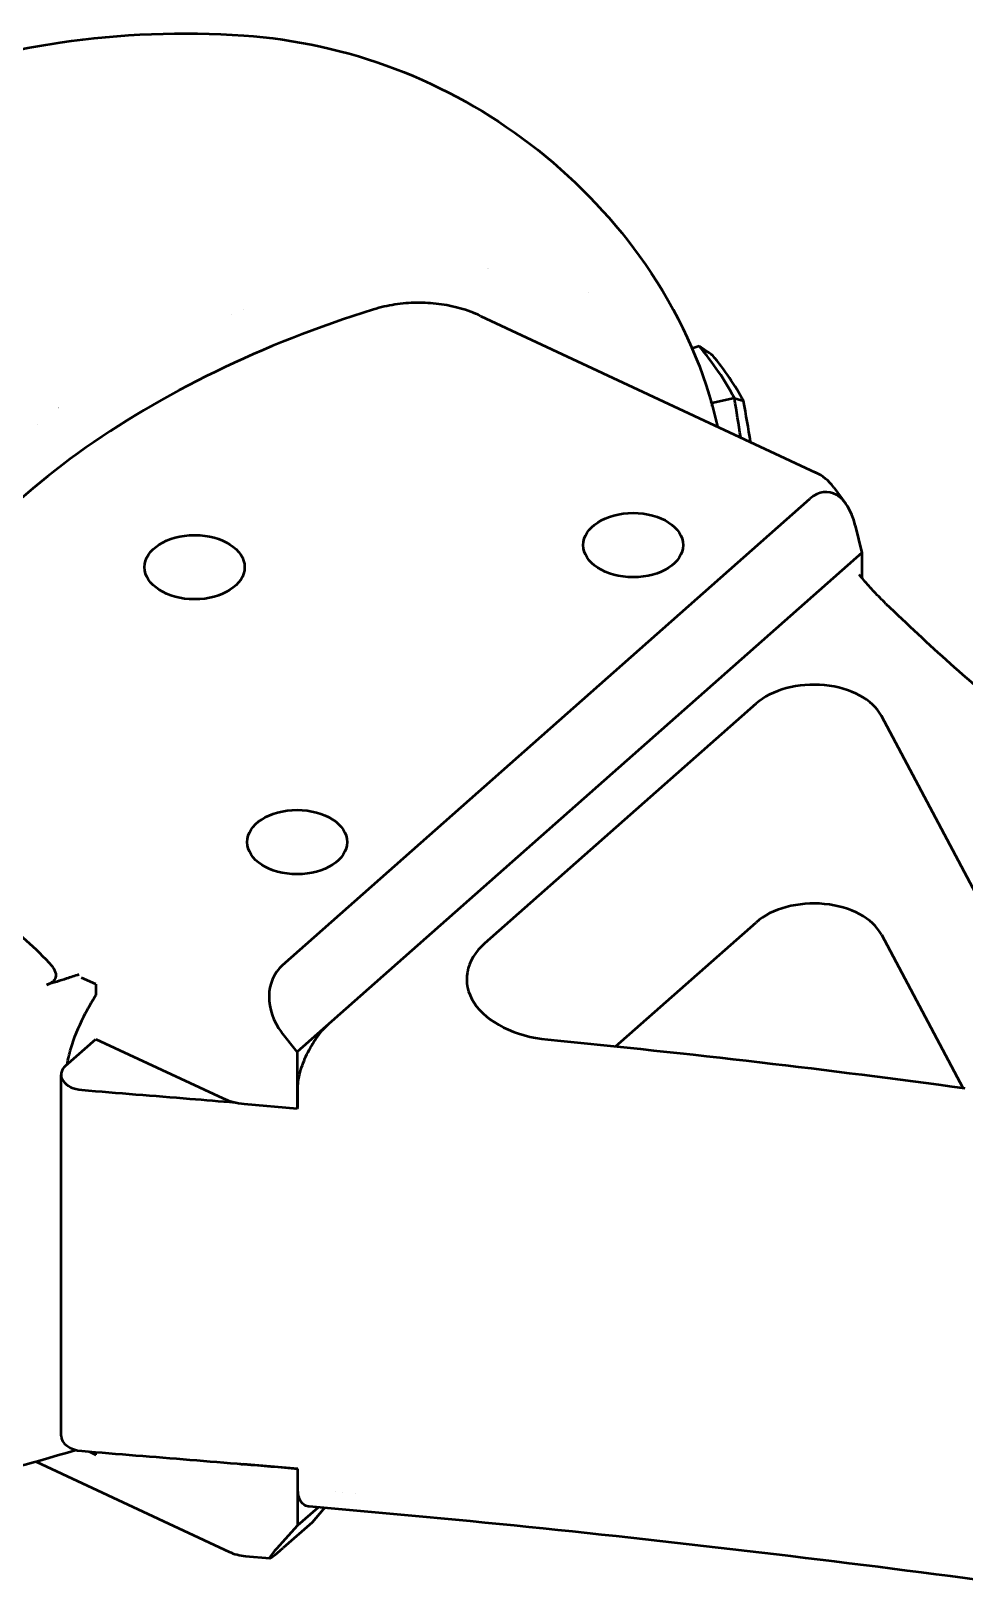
# Model space of a CAD drawing. Header units: millimetres. Extents: x 36 to 3196, y 27 to 5967.
# Drawn here: x 1144.6 to 1183.8, y 5427.6 to 5493.1 of the extents above; entities that cross this region are included whole.
import ezdxf

# ---------------------------------------------------------------- set-up
doc = ezdxf.new("R2010")
doc.units = ezdxf.units.MM
doc.layers.add('외형선(ISO)', color=7, linetype='Continuous', lineweight=50)

msp = doc.modelspace()

# ---------------------------------------------------------------- linework, layer by layer
at = {"layer": '외형선(ISO)'}
for p, q in [((1163.7362, 5483.1386), (1163.7362, 5483.1385)), ((1163.7584, 5483.1254), (1163.7584, 5483.1254)), ((1167.9805, 5482.1236), (1167.9805, 5482.1237)), ((1152.9545, 5481.204), (1152.9545, 5481.204)), ((1153.4752, 5481.4048), (1153.4752, 5481.4048)), ((1163.4477, 5481.1254), (1177.4996, 5474.5578)), ((1172.6085, 5479.8614), (1172.32, 5479.7609)), ((1174.0919, 5477.6691), (1173.1438, 5477.4647)), ((1144.8343, 5476.5842), (1144.8343, 5476.5843)), ((1178.2661, 5473.928), (1178.769, 5473.2416)), ((1155.1128, 5453.8581), (1177.2656, 5473.4417)), ((1179.1685, 5472.3297), (1179.4491, 5471.1807)), ((1179.4491, 5471.1807), (1155.7265, 5450.2092)), ((1179.4491, 5471.1807), (1179.4491, 5470.1218)), ((1163.615, 5454.7783), (1174.9991, 5464.8422)), ((1187.2289, 5451.1925), (1180.2652, 5464.3301)), ((1169.1047, 5450.4388), (1174.9991, 5455.6497)), ((1180.2652, 5455.1375), (1183.6796, 5448.696)), ((1147.2783, 5453.0478), (1146.6799, 5453.3275)), ((1147.2783, 5453.0478), (1147.2783, 5452.5949)), ((1155.7265, 5450.2092), (1155.0766, 5451.0318)), ((1146.006, 5449.625), (1147.2783, 5450.7497)), ((1147.2783, 5450.7497), (1152.6018, 5448.2616)), ((1155.7265, 5450.2092), (1155.7265, 5447.8345)), ((1145.8148, 5434.0793), (1145.8148, 5449.247)), ((1153.5096, 5448.0274), (1155.7265, 5447.8345)), ((1155.7623, 5447.8662), (1155.7265, 5447.8345)), ((1146.9933, 5433.4171), (1147.2783, 5433.2839)), ((1147.2783, 5433.2839), (1147.2783, 5433.3941)), ((1144.7792, 5432.9911), (1152.8706, 5429.2093)), ((1155.7623, 5432.6985), (1153.4647, 5432.8867)), ((1155.7624, 5430.3238), (1155.7624, 5431.8559)), ((1157.3433, 5431.7214), (1157.3433, 5431.7214)), ((1157.6217, 5431.6975), (1157.6217, 5431.6975)), ((1158.1802, 5431.6493), (1158.1802, 5431.6493)), ((1155.7624, 5430.3238), (1156.6105, 5431.0736)), ((1156.8213, 5430.99), (1156.3544, 5430.4422)), ((1156.8891, 5431.0499), (1156.8213, 5430.99)), ((1155.109, 5429.6113), (1155.7624, 5430.3238)), ((1156.3544, 5430.4422), (1155.1441, 5429.3723)), ((1153.5542, 5429.0279), (1154.5866, 5428.9433))]:
    msp.add_line(p, q, dxfattribs=at)
for centre, start, end in [((1176.6528, 5472.746), 36.229162, 64.949645), ((1153.7174, 5431.0212), 244.949658, 265.318146)]:
    msp.add_arc(centre, 2, start, end, dxfattribs=at)
for centre, major_axis, ratio, start_param, end_param in [((1153.7081, 5473.274), (21.5, 0), 0.6427876, 0.3236485, 0.4968536), ((1153.7081, 5472.891), (22, 0), 0.6427876, 0.3361383, 0.4843638), ((1154.2589, 5454.6921), (36.1177, 0), 0.6427876, 1.8099726, 1.8099755), ((1153.7081, 5473.274), (20.5, 0), 0.6427876, 0.3236485, 0.3278421), ((1177.8268, 5471.1436), (-0.1697, -2.5844), 0.5588963, 2.0839529, 3.6547492), ((1177.4255, 5463.7081), (3, 0), 0.6427876, 0.3283799, 2.5129024), ((1177.4255, 5454.5156), (3, 0), 0.6427876, 0.3283799, 2.5129024), ((1166.8502, 5453.2662), (-4, 0), 0.6427876, 5.6544951, 7.7036852), ((1156.4126, 5452.2129), (-1.0645, 1.8157), 0.8426382, 0.1637722, 1.7345685), ((1146.8148, 5449.247), (-1, 0), 0.6427876, 5.6544952, 7.7291716), ((1153.778, 5449.3014), (2, 0), 0.6427876, 4.0836983, 4.5778246), ((1146.8148, 5434.0793), (-1, 0), 0.6427876, 0, 1.4459863), ((1153.7174, 5434.162), (-2, 0), 0.6427876, 1.3672919, 1.4440713), ((1156.4507, 5430.7973), (1.8703, 1.8515), 0.0522993, 2.3177028, 3.8884991)]:
    msp.add_ellipse(centre, major_axis=major_axis, ratio=ratio, start_param=start_param, end_param=end_param, dxfattribs=at)
for centre in [(1169.8418, 5471.5008), (1151.4227, 5470.5725), (1155.7278, 5459.0235)]:
    msp.add_ellipse(centre, major_axis=(2.1, 0), ratio=0.6427876, dxfattribs=at)
for points, knots in [([(1126.9926, 5484.1409), (1129.3719, 5486.2443), (1132.2706, 5488.1042), (1137.0569, 5490.2893), (1138.7304, 5490.9214), (1142.178, 5491.9493), (1143.9631, 5492.3494), (1148.3002, 5492.9839), (1150.9091, 5493.0928), (1153.4915, 5492.9123)], [0, 0, 0, 0, 1.1378193, 1.1378193, 1.701428, 1.701428, 2.2620587, 2.2620587, 3.0419902, 3.0419902, 3.0419902, 3.0419902]), ([(1153.4915, 5492.9123), (1155.6466, 5492.7617), (1157.8199, 5492.2853), (1161.8748, 5490.7439), (1163.8053, 5489.6586), (1167.2738, 5487.0081), (1168.8393, 5485.3943), (1171.4956, 5481.7195), (1172.5588, 5479.5691), (1173.1522, 5477.3869)], [0, 0, 0, 0, 0.6503761, 0.6503761, 1.3034158, 1.3034158, 1.982255, 1.982255, 2.7353212, 2.7353212, 2.7353212, 2.7353212]), ([(1163.4477, 5481.1254), (1163.1678, 5481.2562), (1162.878, 5481.3621), (1162.2855, 5481.5289), (1161.9829, 5481.5897), (1161.3715, 5481.668), (1161.0627, 5481.6855), (1160.4456, 5481.6779), (1160.1375, 5481.6527), (1159.5284, 5481.5589), (1159.2276, 5481.4903), (1158.9338, 5481.3988)], [3.1415925, 3.1415925, 3.1415925, 3.1415925, 3.3575699, 3.3575699, 3.5735473, 3.5735473, 3.7895247, 3.7895247, 4.0055021, 4.0055021, 4.2214795, 4.2214795, 4.2214795, 4.2214795]), ([(1158.9338, 5481.3988), (1156.605, 5480.6735), (1154.3804, 5479.7987), (1150.2204, 5477.7763), (1148.2851, 5476.6286), (1144.7764, 5474.0925), (1143.203, 5472.7041), (1140.4847, 5469.7254), (1139.3397, 5468.1347), (1137.6289, 5464.9669), (1137.0174, 5463.4037), (1136.6241, 5461.8076)], [4.22147915, 4.22147915, 4.22147915, 4.22147915, 4.41784313, 4.41784313, 4.61420711, 4.61420711, 4.81057109, 4.81057109, 5.00693507, 5.00693507, 5.18398835, 5.18398835, 5.18398835, 5.18398835]), ([(1173.1775, 5479.4758), (1173.083, 5479.5398), (1172.9884, 5479.6039), (1172.7987, 5479.7324), (1172.7037, 5479.7968), (1172.6085, 5479.8614)], [-0.075748955, -0.075748955, -0.075748955, -0.075748955, -0.037874481, -0.037874481, 0, 0, 0, 0]), ([(1174.0919, 5477.6691), (1174.1556, 5477.6512), (1174.2195, 5477.6327), (1174.3478, 5477.5948), (1174.4122, 5477.5753), (1174.4769, 5477.5554)], [-0.075750245, -0.075750245, -0.075750245, -0.075750245, -0.037875622, -0.037875622, -0.000000987, -0.000000987, -0.000000987, -0.000000987]), ([(1180.4577, 5469.038), (1180.3739, 5469.1184), (1180.2918, 5469.1992), (1180.1308, 5469.3615), (1180.0521, 5469.4431), (1179.8979, 5469.6071), (1179.8225, 5469.6894), (1179.6752, 5469.8548), (1179.6032, 5469.9378), (1179.4626, 5470.1045), (1179.3941, 5470.1882), (1179.3273, 5470.2721)], [2.56701529, 2.56701529, 2.56701529, 2.56701529, 2.59052642, 2.59052642, 2.61403754, 2.61403754, 2.63754867, 2.63754867, 2.6610598, 2.6610598, 2.68456996, 2.68456996, 2.68456996, 2.68456996]), ([(1145.2133, 5453.0319), (1145.2596, 5453.0454), (1145.3037, 5453.0617), (1145.3876, 5453.1017), (1145.4264, 5453.1253), (1145.5136, 5453.194), (1145.5523, 5453.2419), (1145.6065, 5453.358), (1145.6132, 5453.4252), (1145.5892, 5453.578), (1145.5459, 5453.6715), (1145.4553, 5453.7863), (1145.4417, 5453.8025), (1145.4274, 5453.8185)], [-0.29639459, -0.29639459, -0.29639459, -0.29639459, -0.27676994, -0.27676994, -0.25606896, -0.25606896, -0.22348513, -0.22348513, -0.18331768, -0.18331768, -0.13155667, -0.13155667, -0.12292363, -0.12292363, -0.12292363, -0.12292363]), ([(1146.5628, 5453.4588), (1146.4005, 5453.404), (1146.2107, 5453.3406), (1145.7733, 5453.1993), (1145.4945, 5453.1137), (1145.2133, 5453.0319)], [0.200597516, 0.200597516, 0.200597516, 0.200597516, 0.237179363, 0.237179363, 0.299685275, 0.299685275, 0.299685275, 0.299685275]), ([(1146.0676, 5449.6794), (1146.1043, 5449.8934), (1146.1567, 5450.1145), (1146.359, 5450.7974), (1146.5489, 5451.2567), (1146.9283, 5452.0098), (1147.0989, 5452.3088), (1147.2783, 5452.5949)], [0.08484344, 0.08484344, 0.08484344, 0.08484344, 0.15843562, 0.15843562, 0.30729364, 0.30729364, 0.41064076, 0.41064076, 0.41064076, 0.41064076]), ([(1155.7623, 5448.7089), (1155.7623, 5448.8167), (1155.7723, 5448.9326), (1155.8129, 5449.1864), (1155.8449, 5449.3236), (1155.9605, 5449.7109), (1156.0631, 5449.961), (1156.3151, 5450.4544), (1156.4651, 5450.6924), (1156.7779, 5451.1053), (1156.9393, 5451.2814), (1157.1007, 5451.4241)], [-0.33754844, -0.33754844, -0.33754844, -0.33754844, -0.29513952, -0.29513952, -0.24935792, -0.24935792, -0.16836609, -0.16836609, -0.08237855, -0.08237855, -0.00000021, -0.00000021, -0.00000021, -0.00000021]), ([(1166.2512, 5450.724), (1169.2157, 5450.4355), (1172.1813, 5450.1236), (1178.0778, 5449.4368), (1180.8133, 5449.0859), (1183.7682, 5448.684)], [-1.8199853, -1.8199853, -1.8199853, -1.8199853, -0.9061022, -0.9061022, 0, 0, 0, 0]), ([(1146.6903, 5448.6092), (1148.2019, 5448.4873), (1149.7153, 5448.3652), (1151.8602, 5448.1902), (1152.4929, 5448.1383), (1153.1256, 5448.0861)], [-0.91452494, -0.91452494, -0.91452494, -0.91452494, -0.45722642, -0.45722642, -0.26588344, -0.26588344, -0.26588344, -0.26588344]), ([(1155.7623, 5447.8662), (1155.7623, 5448.0066), (1155.7623, 5448.1471), (1155.7623, 5448.428), (1155.7623, 5448.5684), (1155.7623, 5448.7089)], [-0.11000171, -0.11000171, -0.11000171, -0.11000171, -0.05500171, -0.05500171, -0.00000171, -0.00000171, -0.00000171, -0.00000171]), ([(1146.6903, 5433.4415), (1148.2019, 5433.3196), (1149.7153, 5433.1975), (1152.7394, 5432.9508), (1154.2512, 5432.826), (1155.7623, 5432.6985)], [0, 0, 0, 0, 0.45702929, 0.45702929, 0.91398344, 0.91398344, 0.91398344, 0.91398344]), ([(1155.7623, 5431.8559), (1155.7623, 5431.9963), (1155.7623, 5432.1368), (1155.7623, 5432.4176), (1155.7623, 5432.5581), (1155.7623, 5432.6985)], [0, 0, 0, 0, 0.055, 0.055, 0.11, 0.11, 0.11, 0.11]), ([(1156.2362, 5431.1053), (1156.2192, 5431.1068), (1156.2025, 5431.109), (1156.0638, 5431.135), (1155.9611, 5431.2036), (1155.8452, 5431.3864), (1155.8131, 5431.4671), (1155.7723, 5431.6493), (1155.7623, 5431.7479), (1155.7623, 5431.8559)], [0.15734141, 0.15734141, 0.15734141, 0.15734141, 0.16817823, 0.16817823, 0.24919385, 0.24919385, 0.29506279, 0.29506279, 0.33754784, 0.33754784, 0.33754784, 0.33754784])]:
    msp.add_open_spline(points, degree=3, knots=knots, dxfattribs=at)
for points in [[(1173.1298, 5477.4687), (1173.1344, 5477.4674), (1173.1391, 5477.466), (1173.1438, 5477.4647)], [(1173.1639, 5477.344), (1173.1572, 5477.3842), (1173.1505, 5477.4245), (1173.1438, 5477.4647)], [(1173.1522, 5477.3869), (1173.234, 5477.0862), (1173.3098, 5476.7849), (1173.3794, 5476.4835)], [(1174.3571, 5476.0266), (1174.2745, 5476.5752), (1174.1861, 5477.1228), (1174.0919, 5477.6691)], [(1174.7701, 5475.8336), (1174.6788, 5476.4088), (1174.5811, 5476.9828), (1174.4769, 5477.5554)], [(1180.4577, 5469.038), (1182.2291, 5467.34), (1184.0171, 5465.6676), (1186.0416, 5464.1305)], [(1143.1827, 5455.8376), (1143.9768, 5455.2559), (1144.752, 5454.5769), (1145.4274, 5453.8185)], [(1146.4534, 5433.4799), (1145.2212, 5433.1103), (1143.9784, 5432.7596), (1142.7371, 5432.4444)], [(1195.3161, 5426.5006), (1182.3991, 5428.3821), (1169.3669, 5429.9933), (1156.2362, 5431.1053)]]:
    msp.add_open_spline(points, degree=3, dxfattribs=at)

doc.saveas('drawing.dxf')
